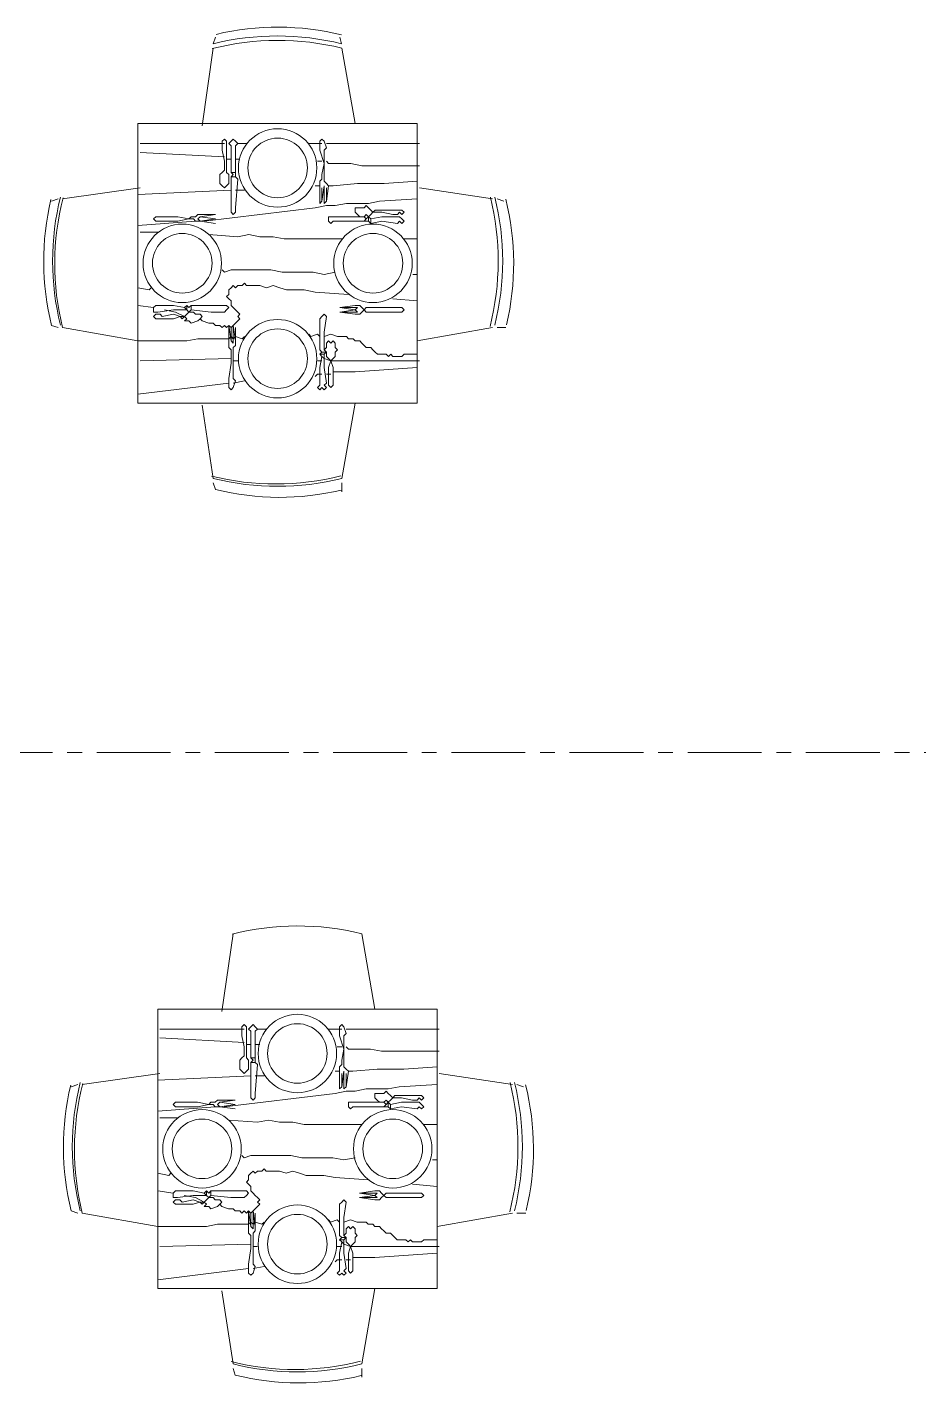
# Model space of a CAD drawing. Header units: millimetres. Extents: x 26027 to 581921, y 7230 to 233891.
# Drawn here: x 470792 to 472709, y 214091 to 217003 of the extents above; entities that cross this region are included whole.
import ezdxf

# ---------------------------------------------------------------- set-up
doc = ezdxf.new("R2010")
doc.units = ezdxf.units.MM
doc.header["$LTSCALE"] = 5
doc.linetypes.add('CENTER', pattern=[50.8, 31.75, -6.35, 6.35, -6.35])
doc.layers.add('axes', color=9, linetype='Continuous')
doc.layers.add('PDF2_Geometry', color=7, linetype='Continuous')

msp = doc.modelspace()

# ---------------------------------------------------------------- linework, layer by layer
at = {"layer": 'axes', "linetype": 'CENTER', "lineweight": 0}
msp.add_line((484308.8, 215445.3, 0), (460683, 215445.3, 0), dxfattribs=at)
at = {"layer": 'PDF2_Geometry', "lineweight": 5, "elevation": -2.4}
for points in [[(471464.1, 216982), (471468.3, 216967.5, 0.122576), (471192.5, 216967.7), (471197.3, 216982)], [(471190.3, 216957.3, -0.124036), (471468.9, 216958.2), (471497.4, 216796.2)], [(470843.6, 216633, 0.120122), (470844.7, 216362.6), (470859, 216357.9)], [(470869.5, 216636.5, 0.124036), (470868.5, 216357.9), (471030.5, 216329.3), (471049.6, 216329.3), (471078.2, 216329.3), (471106.8, 216329.3), (471135.4, 216329.3), (471159.2, 216334.1), (471187.8, 216334.1), (471206.8, 216334.1), (471225.9, 216334.1), (471230.6, 216338.8), (471235.4, 216334.1), (471240.2, 216338.8), (471254.5, 216334.1), (471259.2, 216338.8)], [(471497.4, 216195.9), (471468.9, 216033.9, -0.122576), (471192.5, 216033.9), (471168.7, 216191.1)], [(471467.7, 216009, -0.120122), (471197.3, 216010.1), (471192.5, 216024.4)], [(471232.7, 215054.9, -0.124036), (471511.3, 215055.8), (471539.8, 214893.9)], [(470886, 214730.7, 0.120122), (470887.1, 214460.3), (470901.4, 214455.5)], [(470911.9, 214734.1, 0.124036), (470910.9, 214455.5), (471072.9, 214426.9), (471092, 214426.9), (471120.6, 214426.9), (471149.2, 214426.9), (471177.7, 214426.9), (471201.6, 214431.7), (471230.2, 214431.7), (471249.2, 214431.7), (471268.3, 214431.7), (471273, 214436.5), (471277.8, 214431.7), (471282.6, 214436.5), (471296.9, 214431.7), (471301.6, 214436.5)], [(471539.8, 214293.5), (471511.3, 214131.6, -0.122576), (471234.9, 214131.6), (471211.1, 214288.8)], [(471510.1, 214106.6, -0.120122), (471239.7, 214107.7), (471234.9, 214122)]]:
    msp.add_lwpolyline(points, format="xyb", dxfattribs=at)
for points in [[(471168.7, 216791.4), (471192.5, 216958.2)], [(471216.3, 216753.3), (471035.3, 216753.3)], [(471216.3, 216762.9), (471216.3, 216762.9)], [(471216.3, 216762.9), (471216.3, 216762.9)], [(471221.1, 216758.1), (471221.1, 216758.1)], [(471230.6, 216681.9), (471230.6, 216643.7), (471230.6, 216605.6), (471235.4, 216600.9), (471240.2, 216605.6), (471240.2, 216615.2), (471244.9, 216677.1), (471240.2, 216681.9), (471230.6, 216681.9), (471235.4, 216686.6), (471230.6, 216691.4), (471230.6, 216720), (471230.6, 216748.6), (471225.9, 216753.3), (471230.6, 216758.1), (471235.4, 216762.9), (471240.2, 216758.1), (471244.9, 216753.3), (471240.2, 216748.6), (471240.2, 216720), (471240.2, 216691.4), (471240.2, 216681.9)], [(471225.9, 216753.3), (471225.9, 216753.3)], [(471230.6, 216758.1), (471230.6, 216758.1)], [(471240.2, 216758.1), (471240.2, 216758.1)], [(471240.2, 216758.1), (471240.2, 216758.1)], [(471264, 216753.3), (471244.9, 216753.3)], [(471426, 216753.3), (471397.4, 216753.3)], [(471426, 216762.9), (471426, 216762.9)], [(471430.7, 216758.1), (471426, 216762.9)], [(471430.7, 216758.1), (471430.7, 216758.1)], [(471430.7, 216758.1), (471430.7, 216758.1)], [(471635.6, 216753.3), (471435.5, 216753.3)], [(471216.3, 216724.7), (471035.3, 216734.3)], [(471230.6, 216720), (471221.1, 216720)], [(471249.7, 216720), (471240.2, 216720)], [(471211.6, 216691.4), (471211.6, 216691.4)], [(471216.3, 216696.1), (471216.3, 216696.1)], [(471216.3, 216696.1), (471216.3, 216696.1)], [(471221.1, 216700.9), (471221.1, 216700.9)], [(471221.1, 216691.4), (471221.1, 216691.4)], [(471221.1, 216691.4), (471221.1, 216691.4)], [(471240.2, 216691.4), (471230.6, 216691.4), (471240.2, 216691.4)], [(471230.6, 216691.4), (471230.6, 216691.4)], [(471240.2, 216691.4), (471240.2, 216691.4)], [(471426, 216715.2), (471416.4, 216715.2)], [(471635.6, 216705.7), (471511.7, 216705.7), (471487.9, 216710.4), (471459.3, 216710.4), (471440.3, 216710.4), (471435.5, 216715.2)], [(471211.6, 216662.8), (471211.6, 216662.8)], [(471221.1, 216662.8), (471221.1, 216662.8)], [(471225.9, 216686.6), (471225.9, 216686.6)], [(471230.6, 216681.9), (471230.6, 216681.9)], [(471240.2, 216681.9), (471240.2, 216681.9)], [(471421.2, 216662.8), (471411.7, 216662.8)], [(471421.2, 216672.3), (471421.2, 216672.3)], [(471426, 216677.1), (471426, 216677.1)], [(471430.7, 216681.9), (471430.7, 216681.9)], [(471430.7, 216662.8), (471430.7, 216662.8)], [(471430.7, 216662.8), (471430.7, 216662.8)], [(471435.5, 216667.6), (471435.5, 216667.6)], [(471630.8, 216672.3), (471559.4, 216667.6), (471502.2, 216667.6), (471449.8, 216662.8), (471440.3, 216662.8)], [(470859, 216634.2), (470844.7, 216629.4)], [(471035.3, 216658), (470868.5, 216634.2)], [(471230.6, 216653.3), (471030.5, 216643.7)], [(471630.8, 216634.2), (471549.9, 216629.4), (471526, 216624.7), (471497.4, 216624.7), (471478.4, 216624.7), (471454.6, 216619.9), (471435.5, 216619.9), (471411.7, 216615.2), (471173.5, 216586.6)], [(471259.2, 216653.3), (471240.2, 216653.3)], [(471426, 216658), (471426, 216658)], [(471435.5, 216658), (471435.5, 216658)], [(471792.8, 216634.2), (471635.6, 216658)], [(471816.7, 216629.4), (471802.4, 216634.2)], [(471230.6, 216605.6), (471230.6, 216605.6)], [(471240.2, 216605.6), (471240.2, 216605.6)], [(471426, 216629.4), (471426, 216629.4)], [(471435.5, 216629.4), (471435.5, 216629.4)], [(471497.4, 216615.2), (471497.4, 216615.2)], [(471497.4, 216605.6), (471497.4, 216605.6)], [(471530.8, 216610.4), (471530.8, 216610.4)], [(471530.8, 216610.4), (471530.8, 216610.4)], [(471535.6, 216605.6), (471535.6, 216605.6)], [(471597.5, 216610.4), (471597.5, 216610.4)], [(471597.5, 216610.4), (471597.5, 216610.4)], [(471154.4, 216586.6), (471030.5, 216577)], [(471063.9, 216591.3), (471063.9, 216591.3)], [(471063.9, 216591.3), (471063.9, 216591.3)], [(471063.9, 216591.3), (471063.9, 216591.3)], [(471068.7, 216596.1), (471068.7, 216596.1)], [(471149.6, 216591.3), (471149.6, 216591.3)], [(471154.4, 216596.1), (471154.4, 216596.1)], [(471154.4, 216586.6), (471154.4, 216586.6)], [(471163.9, 216596.1), (471163.9, 216596.1)], [(471163.9, 216586.6), (471163.9, 216586.6)], [(471197.3, 216600.9), (471197.3, 216600.9)], [(471197.3, 216591.3), (471197.3, 216591.3)], [(471197.3, 216591.3), (471197.3, 216591.3)], [(471197.3, 216581.8), (471197.3, 216581.8)], [(471521.3, 216591.3), (471516.5, 216596.1), (471478.4, 216596.1), (471440.3, 216596.1), (471440.3, 216586.6), (471445, 216581.8), (471449.8, 216586.6), (471516.5, 216586.6)], [(471440.3, 216596.1), (471440.3, 216596.1)], [(471440.3, 216586.6), (471440.3, 216586.6)], [(471516.5, 216586.6), (471516.5, 216586.6)], [(471526, 216586.6), (471530.8, 216581.8), (471554.6, 216586.6), (471588, 216581.8), (471592.7, 216586.6), (471597.5, 216581.8), (471602.3, 216586.6), (471597.5, 216591.3), (471592.7, 216596.1), (471554.6, 216596.1), (471530.8, 216591.3), (471526, 216596.1)], [(471526, 216596.1), (471526, 216596.1)], [(471526, 216586.6), (471526, 216586.6)], [(471530.8, 216600.9), (471530.8, 216600.9)], [(471530.8, 216581.8), (471530.8, 216591.3)], [(471592.7, 216596.1), (471592.7, 216596.1)], [(471592.7, 216596.1), (471592.7, 216596.1)], [(471597.5, 216591.3), (471597.5, 216591.3)], [(471597.5, 216581.8), (471597.5, 216581.8)], [(471073.4, 216562.7), (471035.3, 216562.7)], [(471468.9, 216548.5), (471440.3, 216548.5), (471402.2, 216548.5), (471373.6, 216548.5), (471345, 216548.5), (471321.2, 216553.2), (471292.6, 216553.2), (471268.8, 216558), (471244.9, 216553.2), (471183, 216558)], [(471630.8, 216548.5), (471602.3, 216548.5)], [(471454.6, 216477), (471430.7, 216472.2), (471406.9, 216477), (471387.9, 216477), (471359.3, 216477), (471340.2, 216477), (471316.4, 216481.8), (471297.3, 216481.8), (471278.3, 216481.8), (471259.2, 216481.8), (471249.7, 216481.8), (471230.6, 216481.8), (471216.3, 216477), (471211.6, 216481.8)], [(471630.8, 216472.2), (471621.3, 216472.2)], [(471059.1, 216443.6), (471054.4, 216438.9), (471030.5, 216443.6)], [(471483.2, 216429.3), (471411.7, 216434.1), (471387.9, 216438.9), (471368.8, 216438.9), (471349.7, 216438.9), (471335.5, 216443.6), (471321.2, 216448.4), (471306.9, 216443.6), (471292.6, 216448.4), (471283, 216448.4), (471273.5, 216448.4), (471264, 216448.4), (471259.2, 216453.2), (471254.5, 216448.4), (471244.9, 216448.4), (471240.2, 216443.6), (471235.4, 216448.4), (471230.6, 216443.6), (471225.9, 216438.9), (471225.9, 216429.3), (471221.1, 216424.6), (471225.9, 216419.8), (471230.6, 216415.1), (471230.6, 216405.5), (471235.4, 216400.8), (471240.2, 216396), (471244.9, 216391.2), (471249.7, 216386.5), (471244.9, 216381.7), (471249.7, 216376.9), (471244.9, 216372.2), (471240.2, 216367.4), (471235.4, 216362.6), (471230.6, 216357.9), (471225.9, 216362.6), (471221.1, 216357.9), (471216.3, 216362.6), (471211.6, 216357.9), (471206.8, 216362.6), (471197.3, 216362.6), (471192.5, 216367.4), (471183, 216367.4), (471168.7, 216372.2), (471163.9, 216376.9)], [(471063.9, 216400.8), (471030.5, 216405.5)], [(471068.7, 216405.5), (471068.7, 216405.5)], [(471068.7, 216405.5), (471068.7, 216405.5)], [(471130.6, 216400.8), (471135.4, 216396), (471135.4, 216405.5)], [(471144.9, 216396), (471187.8, 216391.2), (471216.3, 216391.2), (471221.1, 216396), (471225.9, 216400.8), (471221.1, 216405.5), (471211.6, 216405.5), (471144.9, 216405.5)], [(471144.9, 216405.5), (471144.9, 216405.5)], [(471464.1, 216400.8), (471464.1, 216400.8)], [(471464.1, 216400.8), (471464.1, 216400.8)], [(471511.7, 216400.8), (471511.7, 216400.8)], [(471630.8, 216415.1), (471578.4, 216419.8)], [(471597.5, 216400.8), (471597.5, 216400.8)], [(471063.9, 216391.2), (471063.9, 216391.2)], [(471063.9, 216391.2), (471063.9, 216391.2)], [(471063.9, 216381.7), (471063.9, 216381.7)], [(471063.9, 216381.7), (471063.9, 216381.7)], [(471068.7, 216376.9), (471068.7, 216376.9)], [(471073.4, 216391.2), (471073.4, 216391.2)], [(471130.6, 216381.7), (471111.5, 216391.2), (471087.7, 216396)], [(471130.6, 216381.7), (471130.6, 216381.7)], [(471130.6, 216381.7), (471130.6, 216381.7)], [(471135.4, 216396), (471135.4, 216396)], [(471135.4, 216386.5), (471135.4, 216386.5)], [(471140.1, 216372.2), (471140.1, 216372.2)], [(471144.9, 216396), (471144.9, 216396)], [(471159.2, 216372.2), (471159.2, 216372.2)], [(471163.9, 216386.5), (471163.9, 216386.5)], [(471221.1, 216396), (471221.1, 216396)], [(471435.5, 216305.5), (471430.7, 216310.2), (471435.5, 216315), (471435.5, 216324.5), (471440.3, 216329.3), (471445, 216324.5), (471449.8, 216329.3), (471454.6, 216324.5), (471454.6, 216315), (471459.3, 216310.2), (471454.6, 216305.5), (471454.6, 216295.9), (471449.8, 216291.2), (471445, 216286.4), (471449.8, 216272.1), (471449.8, 216243.5), (471449.8, 216234), (471445, 216229.2), (471440.3, 216234), (471440.3, 216243.5), (471440.3, 216272.1), (471445, 216286.4), (471440.3, 216291.2), (471435.5, 216295.9), (471435.5, 216305.5), (471430.7, 216310.2), (471430.7, 216348.4), (471435.5, 216381.7), (471430.7, 216386.5), (471426, 216381.7), (471421.2, 216376.9), (471421.2, 216310.2), (471426, 216305.5), (471435.5, 216305.5), (471430.7, 216300.7), (471430.7, 216291.2), (471430.7, 216272.1), (471435.5, 216238.8), (471430.7, 216234), (471435.5, 216229.2), (471430.7, 216224.5), (471426, 216229.2), (471421.2, 216224.5), (471416.4, 216229.2), (471421.2, 216234), (471421.2, 216272.1), (471426, 216295.9), (471421.2, 216300.7)], [(471426, 216381.7), (471426, 216381.7)], [(471430.7, 216386.5), (471430.7, 216386.5)], [(471464.1, 216391.2), (471464.1, 216391.2)], [(471464.1, 216391.2), (471464.1, 216391.2)], [(471497.4, 216396), (471497.4, 216396)], [(471497.4, 216396), (471497.4, 216396)], [(471511.7, 216391.2), (471511.7, 216391.2)], [(471597.5, 216391.2), (471597.5, 216391.2)], [(471602.3, 216396), (471602.3, 216396)], [(471602.3, 216396), (471602.3, 216396)], [(471230.6, 216224.5), (471225.9, 216229.2), (471225.9, 216238.8), (471225.9, 216248.3), (471230.6, 216281.6), (471230.6, 216300.7), (471230.6, 216310.2), (471225.9, 216315), (471225.9, 216324.5), (471225.9, 216362.6), (471230.6, 216329.3), (471230.6, 216357.9), (471230.6, 216329.3), (471235.4, 216324.5), (471235.4, 216362.6), (471240.2, 216329.3), (471240.2, 216357.9), (471240.2, 216329.3), (471240.2, 216319.8), (471235.4, 216315), (471235.4, 216305.5), (471235.4, 216276.9), (471235.4, 216248.3), (471240.2, 216243.5), (471235.4, 216229.2), (471230.6, 216224.5), (471235.4, 216229.2)], [(471225.9, 216362.6), (471225.9, 216362.6)], [(471230.6, 216357.9), (471230.6, 216357.9)], [(471235.4, 216362.6), (471235.4, 216362.6)], [(471240.2, 216357.9), (471240.2, 216357.9)], [(471397.4, 216343.6), (471402.2, 216338.8), (471416.4, 216343.6), (471421.2, 216338.8)], [(471430.7, 216338.8), (471445, 216343.6), (471459.3, 216338.8), (471468.9, 216338.8), (471478.4, 216338.8), (471483.2, 216334.1), (471492.7, 216334.1), (471497.4, 216329.3), (471507, 216329.3), (471511.7, 216324.5), (471516.5, 216319.8), (471521.3, 216315), (471530.8, 216315), (471535.6, 216310.2), (471540.3, 216305.5), (471545.1, 216300.7), (471554.6, 216300.7), (471564.1, 216300.7), (471568.9, 216295.9), (471573.7, 216300.7), (471578.4, 216295.9), (471588, 216295.9), (471597.5, 216295.9), (471602.3, 216300.7), (471630.8, 216300.7)], [(471630.8, 216329.3), (471792.8, 216357.9)], [(471802.4, 216357.9), (471821.4, 216357.9)], [(471225.9, 216315), (471225.9, 216315)], [(471230.6, 216329.3), (471230.6, 216329.3)], [(471235.4, 216324.5), (471235.4, 216324.5)], [(471240.2, 216329.3), (471240.2, 216329.3)], [(471240.2, 216319.8), (471240.2, 216319.8)], [(471230.6, 216291.2), (471035.3, 216286.4)], [(471230.6, 216310.2), (471230.6, 216310.2)], [(471235.4, 216305.5), (471235.4, 216305.5)], [(471244.9, 216286.4), (471235.4, 216286.4)], [(471426, 216286.4), (471416.4, 216286.4)], [(471430.7, 216300.7), (471421.2, 216300.7), (471426, 216305.5)], [(471421.2, 216300.7), (471421.2, 216300.7)], [(471635.6, 216286.4), (471445, 216286.4), (471430.7, 216291.2), (471426, 216295.9)], [(471430.7, 216300.7), (471430.7, 216300.7)], [(471435.5, 216295.9), (471435.5, 216295.9)], [(471440.3, 216291.2), (471440.3, 216291.2)], [(471440.3, 216291.2), (471440.3, 216291.2)], [(471449.8, 216291.2), (471449.8, 216291.2)], [(471449.8, 216291.2), (471449.8, 216291.2)], [(471454.6, 216295.9), (471454.6, 216295.9)], [(471426, 216257.8), (471416.4, 216257.8), (471411.7, 216253.1)], [(471445, 216257.8), (471435.5, 216257.8)], [(471630.8, 216272.1), (471497.4, 216262.6), (471468.9, 216262.6), (471449.8, 216262.6)], [(471225.9, 216238.8), (471030.5, 216214.9)], [(471230.6, 216224.5), (471230.6, 216224.5)], [(471259.2, 216243.5), (471235.4, 216238.8)], [(471235.4, 216229.2), (471235.4, 216229.2)], [(471235.4, 216229.2), (471235.4, 216229.2)], [(471421.2, 216234), (471421.2, 216234)], [(471435.5, 216229.2), (471435.5, 216229.2)], [(471445, 216229.2), (471445, 216229.2)], [(471445, 216229.2), (471445, 216229.2)], [(471445, 216229.2), (471445, 216229.2)], [(471445, 216229.2), (471445, 216229.2)], [(471445, 216229.2), (471445, 216229.2)], [(471468.9, 216024.4), (471468.9, 216005.3)], [(471211.1, 214889.1), (471234.9, 215055.8)], [(471258.7, 214860.5), (471258.7, 214860.5)], [(471258.7, 214860.5), (471258.7, 214860.5)], [(471263.5, 214855.7), (471263.5, 214855.7)], [(471273, 214779.5), (471273, 214741.4), (471273, 214703.3), (471277.8, 214698.5), (471282.6, 214703.3), (471282.6, 214712.8), (471287.3, 214774.7), (471282.6, 214779.5), (471273, 214779.5), (471277.8, 214784.3), (471273, 214789), (471273, 214817.6), (471273, 214846.2), (471268.3, 214851), (471273, 214855.7), (471277.8, 214860.5), (471282.6, 214855.7), (471287.3, 214851), (471282.6, 214846.2), (471282.6, 214817.6), (471282.6, 214789), (471282.6, 214779.5)], [(471273, 214855.7), (471273, 214855.7)], [(471282.6, 214855.7), (471282.6, 214855.7)], [(471282.6, 214855.7), (471282.6, 214855.7)], [(471468.4, 214860.5), (471468.4, 214860.5)], [(471473.1, 214855.7), (471468.4, 214860.5)], [(471473.1, 214855.7), (471473.1, 214855.7)], [(471473.1, 214855.7), (471473.1, 214855.7)], [(471258.7, 214851), (471077.7, 214851)], [(471258.7, 214822.4), (471077.7, 214831.9)], [(471268.3, 214851), (471268.3, 214851)], [(471306.4, 214851), (471287.3, 214851)], [(471468.4, 214851), (471439.8, 214851)], [(471678, 214851), (471477.9, 214851)], [(471273, 214817.6), (471263.5, 214817.6)], [(471263.5, 214798.6), (471263.5, 214798.6)], [(471292.1, 214817.6), (471282.6, 214817.6)], [(471468.4, 214812.9), (471458.8, 214812.9)], [(471678, 214803.3), (471554.1, 214803.3), (471530.3, 214808.1), (471501.7, 214808.1), (471482.7, 214808.1), (471477.9, 214812.9)], [(471254, 214789), (471254, 214789)], [(471258.7, 214793.8), (471258.7, 214793.8)], [(471258.7, 214793.8), (471258.7, 214793.8)], [(471263.5, 214789), (471263.5, 214789)], [(471263.5, 214789), (471263.5, 214789)], [(471268.3, 214784.3), (471268.3, 214784.3)], [(471282.6, 214789), (471273, 214789), (471282.6, 214789)], [(471273, 214789), (471273, 214789)], [(471273, 214779.5), (471273, 214779.5)], [(471282.6, 214789), (471282.6, 214789)], [(471282.6, 214779.5), (471282.6, 214779.5)], [(471463.6, 214770), (471463.6, 214770)], [(471468.4, 214774.7), (471468.4, 214774.7)], [(471473.1, 214779.5), (471473.1, 214779.5)], [(471673.2, 214770), (471601.8, 214765.2), (471544.6, 214765.2), (471492.2, 214760.5), (471482.7, 214760.5)], [(471077.7, 214755.7), (470910.9, 214731.9)], [(471273, 214750.9), (471072.9, 214741.4)], [(471254, 214760.5), (471254, 214760.5)], [(471263.5, 214760.5), (471263.5, 214760.5)], [(471301.6, 214750.9), (471282.6, 214750.9)], [(471463.6, 214760.5), (471454.1, 214760.5)], [(471468.4, 214755.7), (471468.4, 214755.7)], [(471473.1, 214760.5), (471473.1, 214760.5)], [(471473.1, 214760.5), (471473.1, 214760.5)], [(471477.9, 214765.2), (471477.9, 214765.2)], [(471477.9, 214755.7), (471477.9, 214755.7)], [(471835.2, 214731.9), (471678, 214755.7)], [(470901.4, 214731.9), (470887.1, 214727.1)], [(471673.2, 214731.9), (471592.2, 214727.1), (471568.4, 214722.3), (471539.8, 214722.3), (471520.8, 214722.3), (471497, 214717.6), (471477.9, 214717.6), (471454.1, 214712.8), (471215.9, 214684.2)], [(471468.4, 214727.1), (471468.4, 214727.1)], [(471477.9, 214727.1), (471477.9, 214727.1)], [(471539.8, 214712.8), (471539.8, 214712.8)], [(471859.1, 214727.1), (471844.8, 214731.9)], [(471196.8, 214684.2), (471072.9, 214674.7)], [(471106.3, 214689), (471106.3, 214689)], [(471106.3, 214689), (471106.3, 214689)], [(471106.3, 214689), (471106.3, 214689)], [(471111, 214693.8), (471111, 214693.8)], [(471192, 214689), (471192, 214689)], [(471196.8, 214693.8), (471196.8, 214693.8)], [(471196.8, 214684.2), (471196.8, 214684.2)], [(471206.3, 214693.8), (471206.3, 214693.8)], [(471206.3, 214684.2), (471206.3, 214684.2)], [(471239.7, 214698.5), (471239.7, 214698.5)], [(471239.7, 214689), (471239.7, 214689)], [(471239.7, 214689), (471239.7, 214689)], [(471273, 214703.3), (471273, 214703.3)], [(471282.6, 214703.3), (471282.6, 214703.3)], [(471563.7, 214689), (471558.9, 214693.8), (471520.8, 214693.8), (471482.7, 214693.8), (471482.7, 214684.2), (471487.4, 214679.5), (471492.2, 214684.2), (471558.9, 214684.2)], [(471482.7, 214693.8), (471482.7, 214693.8)], [(471482.7, 214684.2), (471482.7, 214684.2)], [(471539.8, 214703.3), (471539.8, 214703.3)], [(471558.9, 214684.2), (471558.9, 214684.2)], [(471568.4, 214684.2), (471573.2, 214679.5), (471597, 214684.2), (471630.4, 214679.5), (471635.1, 214684.2), (471639.9, 214679.5), (471644.7, 214684.2), (471639.9, 214689), (471635.1, 214693.8), (471597, 214693.8), (471573.2, 214689), (471568.4, 214693.8)], [(471568.4, 214693.8), (471568.4, 214693.8)], [(471568.4, 214684.2), (471568.4, 214684.2)], [(471573.2, 214708), (471573.2, 214708)], [(471573.2, 214708), (471573.2, 214708)], [(471573.2, 214698.5), (471573.2, 214698.5)], [(471573.2, 214679.5), (471573.2, 214689)], [(471578, 214703.3), (471578, 214703.3)], [(471635.1, 214693.8), (471635.1, 214693.8)], [(471635.1, 214693.8), (471635.1, 214693.8)], [(471639.9, 214708), (471639.9, 214708)], [(471639.9, 214708), (471639.9, 214708)], [(471639.9, 214689), (471639.9, 214689)], [(471115.8, 214660.4), (471077.7, 214660.4)], [(471511.3, 214646.1), (471482.7, 214646.1), (471444.6, 214646.1), (471416, 214646.1), (471387.4, 214646.1), (471363.6, 214650.9), (471335, 214650.9), (471311.2, 214655.6), (471287.3, 214650.9), (471225.4, 214655.6)], [(471239.7, 214679.5), (471239.7, 214679.5)], [(471639.9, 214679.5), (471639.9, 214679.5)], [(471673.2, 214646.1), (471644.7, 214646.1)], [(471497, 214574.6), (471473.1, 214569.9), (471449.3, 214574.6), (471430.3, 214574.6), (471401.7, 214574.6), (471382.6, 214574.6), (471358.8, 214579.4), (471339.7, 214579.4), (471320.7, 214579.4), (471301.6, 214579.4), (471292.1, 214579.4), (471273, 214579.4), (471258.7, 214574.6), (471254, 214579.4)], [(471673.2, 214569.9), (471663.7, 214569.9)], [(471101.5, 214541.3), (471096.8, 214536.5), (471072.9, 214541.3)], [(471525.5, 214527), (471454.1, 214531.8), (471430.3, 214536.5), (471411.2, 214536.5), (471392.1, 214536.5), (471377.9, 214541.3), (471363.6, 214546.1), (471349.3, 214541.3), (471335, 214546.1), (471325.4, 214546.1), (471315.9, 214546.1), (471306.4, 214546.1), (471301.6, 214550.8), (471296.9, 214546.1), (471287.3, 214546.1), (471282.6, 214541.3), (471277.8, 214546.1), (471273, 214541.3), (471268.3, 214536.5), (471268.3, 214527), (471263.5, 214522.2), (471268.3, 214517.5), (471273, 214512.7), (471273, 214503.2), (471277.8, 214498.4), (471282.6, 214493.6), (471287.3, 214488.9), (471292.1, 214484.1), (471287.3, 214479.4), (471292.1, 214474.6), (471287.3, 214469.8), (471282.6, 214465.1), (471277.8, 214460.3), (471273, 214455.5), (471268.3, 214460.3), (471263.5, 214455.5), (471258.7, 214460.3), (471254, 214455.5), (471249.2, 214460.3), (471239.7, 214460.3), (471234.9, 214465.1), (471225.4, 214465.1), (471211.1, 214469.8), (471206.3, 214474.6)], [(471673.2, 214512.7), (471620.8, 214517.5)], [(471106.3, 214498.4), (471072.9, 214503.2)], [(471106.3, 214488.9), (471106.3, 214488.9)], [(471106.3, 214488.9), (471106.3, 214488.9)], [(471106.3, 214479.4), (471106.3, 214479.4)], [(471106.3, 214479.4), (471106.3, 214479.4)], [(471111, 214503.2), (471111, 214503.2)], [(471111, 214503.2), (471111, 214503.2)], [(471115.8, 214488.9), (471115.8, 214488.9)], [(471173, 214479.4), (471153.9, 214488.9), (471130.1, 214493.6)], [(471173, 214498.4), (471177.7, 214493.6), (471177.7, 214503.2)], [(471173, 214479.4), (471173, 214479.4)], [(471173, 214479.4), (471173, 214479.4)], [(471177.7, 214493.6), (471177.7, 214493.6)], [(471177.7, 214484.1), (471177.7, 214484.1)], [(471187.3, 214493.6), (471230.2, 214488.9), (471258.7, 214488.9), (471263.5, 214493.6), (471268.3, 214498.4), (471263.5, 214503.2), (471254, 214503.2), (471187.3, 214503.2)], [(471187.3, 214503.2), (471187.3, 214503.2)], [(471187.3, 214493.6), (471187.3, 214493.6)], [(471206.3, 214484.1), (471206.3, 214484.1)], [(471263.5, 214493.6), (471263.5, 214493.6)], [(471477.9, 214403.1), (471473.1, 214407.9), (471477.9, 214412.7), (471477.9, 214422.2), (471482.7, 214426.9), (471487.4, 214422.2), (471492.2, 214426.9), (471497, 214422.2), (471497, 214412.7), (471501.7, 214407.9), (471497, 214403.1), (471497, 214393.6), (471492.2, 214388.8), (471487.4, 214384.1), (471492.2, 214369.8), (471492.2, 214341.2), (471492.2, 214331.7), (471487.4, 214326.9), (471482.7, 214331.7), (471482.7, 214341.2), (471482.7, 214369.8), (471487.4, 214384.1), (471482.7, 214388.8), (471477.9, 214393.6), (471477.9, 214403.1), (471473.1, 214407.9), (471473.1, 214446), (471477.9, 214479.4), (471473.1, 214484.1), (471468.4, 214479.4), (471463.6, 214474.6), (471463.6, 214407.9), (471468.4, 214403.1), (471477.9, 214403.1), (471473.1, 214398.4), (471473.1, 214388.8), (471473.1, 214369.8), (471477.9, 214336.4), (471473.1, 214331.7), (471477.9, 214326.9), (471473.1, 214322.1), (471468.4, 214326.9), (471463.6, 214322.1), (471458.8, 214326.9), (471463.6, 214331.7), (471463.6, 214369.8), (471468.4, 214393.6), (471463.6, 214398.4)], [(471468.4, 214479.4), (471468.4, 214479.4)], [(471473.1, 214484.1), (471473.1, 214484.1)], [(471506.5, 214498.4), (471506.5, 214498.4)], [(471506.5, 214498.4), (471506.5, 214498.4)], [(471506.5, 214488.9), (471506.5, 214488.9)], [(471506.5, 214488.9), (471506.5, 214488.9)], [(471539.8, 214493.6), (471539.8, 214493.6)], [(471539.8, 214493.6), (471539.8, 214493.6)], [(471554.1, 214498.4), (471554.1, 214498.4)], [(471554.1, 214488.9), (471554.1, 214488.9)], [(471639.9, 214498.4), (471639.9, 214498.4)], [(471639.9, 214488.9), (471639.9, 214488.9)], [(471644.7, 214493.6), (471644.7, 214493.6)], [(471644.7, 214493.6), (471644.7, 214493.6)], [(471111, 214474.6), (471111, 214474.6)], [(471182.5, 214469.8), (471182.5, 214469.8)], [(471201.6, 214469.8), (471201.6, 214469.8)], [(471273, 214322.1), (471268.3, 214326.9), (471268.3, 214336.4), (471268.3, 214346), (471273, 214379.3), (471273, 214398.4), (471273, 214407.9), (471268.3, 214412.7), (471268.3, 214422.2), (471268.3, 214460.3), (471273, 214426.9), (471273, 214455.5), (471273, 214426.9), (471277.8, 214422.2), (471277.8, 214460.3), (471282.6, 214426.9), (471282.6, 214455.5), (471282.6, 214426.9), (471282.6, 214417.4), (471277.8, 214412.7), (471277.8, 214403.1), (471277.8, 214374.5), (471277.8, 214346), (471282.6, 214341.2), (471277.8, 214326.9), (471273, 214322.1), (471277.8, 214326.9)], [(471268.3, 214460.3), (471268.3, 214460.3)], [(471273, 214455.5), (471273, 214455.5)], [(471277.8, 214460.3), (471277.8, 214460.3)], [(471282.6, 214455.5), (471282.6, 214455.5)], [(471673.2, 214426.9), (471835.2, 214455.5)], [(471844.8, 214455.5), (471863.8, 214455.5)], [(471273, 214426.9), (471273, 214426.9)], [(471277.8, 214422.2), (471277.8, 214422.2)], [(471282.6, 214426.9), (471282.6, 214426.9)], [(471439.8, 214441.2), (471444.6, 214436.5), (471458.8, 214441.2), (471463.6, 214436.5)], [(471473.1, 214436.5), (471487.4, 214441.2), (471501.7, 214436.5), (471511.3, 214436.5), (471520.8, 214436.5), (471525.5, 214431.7), (471535.1, 214431.7), (471539.8, 214426.9), (471549.4, 214426.9), (471554.1, 214422.2), (471558.9, 214417.4), (471563.7, 214412.7), (471573.2, 214412.7), (471578, 214407.9), (471582.7, 214403.1), (471587.5, 214398.4), (471597, 214398.4), (471606.5, 214398.4), (471611.3, 214393.6), (471616.1, 214398.4), (471620.8, 214393.6), (471630.4, 214393.6), (471639.9, 214393.6), (471644.7, 214398.4), (471673.2, 214398.4)], [(471268.3, 214412.7), (471268.3, 214412.7)], [(471273, 214407.9), (471273, 214407.9)], [(471277.8, 214403.1), (471277.8, 214403.1)], [(471282.6, 214417.4), (471282.6, 214417.4)], [(471473.1, 214398.4), (471463.6, 214398.4), (471468.4, 214403.1)], [(471463.6, 214398.4), (471463.6, 214398.4)], [(471678, 214384.1), (471487.4, 214384.1), (471473.1, 214388.8), (471468.4, 214393.6)], [(471473.1, 214398.4), (471473.1, 214398.4)], [(471477.9, 214393.6), (471477.9, 214393.6)], [(471497, 214393.6), (471497, 214393.6)], [(471273, 214388.8), (471077.7, 214384.1)], [(471287.3, 214384.1), (471277.8, 214384.1)], [(471468.4, 214384.1), (471458.8, 214384.1)], [(471482.7, 214388.8), (471482.7, 214388.8)], [(471482.7, 214388.8), (471482.7, 214388.8)], [(471492.2, 214388.8), (471492.2, 214388.8)], [(471492.2, 214388.8), (471492.2, 214388.8)], [(471673.2, 214369.8), (471539.8, 214360.2), (471511.3, 214360.2), (471492.2, 214360.2)], [(471268.3, 214336.4), (471072.9, 214312.6)], [(471301.6, 214341.2), (471277.8, 214336.4)], [(471468.4, 214355.5), (471458.8, 214355.5), (471454.1, 214350.7)], [(471463.6, 214331.7), (471463.6, 214331.7)], [(471487.4, 214355.5), (471477.9, 214355.5)], [(471273, 214322.1), (471273, 214322.1)], [(471277.8, 214326.9), (471277.8, 214326.9)], [(471277.8, 214326.9), (471277.8, 214326.9)], [(471477.9, 214326.9), (471477.9, 214326.9)], [(471487.4, 214326.9), (471487.4, 214326.9)], [(471487.4, 214326.9), (471487.4, 214326.9)], [(471487.4, 214326.9), (471487.4, 214326.9)], [(471487.4, 214326.9), (471487.4, 214326.9)], [(471487.4, 214326.9), (471487.4, 214326.9)], [(471511.3, 214122), (471511.3, 214103)]]:
    msp.add_lwpolyline(points, dxfattribs=at)
for points in [[(471030.5, 216796.2), (471030.5, 216195.9), (471630.8, 216195.9), (471630.8, 216796.2)], [(471206.8, 216686.6), (471211.6, 216691.4), (471216.3, 216696.1), (471216.3, 216705.7), (471216.3, 216715.2), (471211.6, 216739), (471211.6, 216748.6), (471211.6, 216758.1), (471216.3, 216762.9), (471221.1, 216758.1), (471221.1, 216748.6), (471221.1, 216739), (471221.1, 216720), (471221.1, 216700.9), (471221.1, 216691.4), (471225.9, 216686.6), (471225.9, 216677.1), (471225.9, 216667.6), (471221.1, 216662.8), (471216.3, 216658), (471211.6, 216662.8), (471206.8, 216667.6), (471206.8, 216677.1)], [(471426, 216658), (471426, 216629.4), (471421.2, 216624.7), (471421.2, 216662.8), (471421.2, 216672.3), (471426, 216677.1), (471426, 216686.6), (471430.7, 216710.4), (471421.2, 216739), (471421.2, 216748.6), (471421.2, 216758.1), (471426, 216762.9), (471430.7, 216758.1), (471435.5, 216743.8), (471430.7, 216739), (471430.7, 216710.4), (471430.7, 216681.9), (471430.7, 216672.3), (471435.5, 216667.6), (471440.3, 216662.8), (471435.5, 216629.4), (471435.5, 216658), (471435.5, 216629.4), (471430.7, 216624.7), (471430.7, 216662.8), (471426, 216629.4)], [(471521.3, 216619.9), (471526, 216615.2), (471530.8, 216610.4), (471535.6, 216605.6), (471540.3, 216610.4), (471559.4, 216610.4), (471578.4, 216610.4), (471588, 216610.4), (471597.5, 216610.4), (471602.3, 216605.6), (471597.5, 216600.9), (471592.7, 216605.6), (471588, 216600.9), (471578.4, 216600.9), (471554.6, 216605.6), (471545.1, 216605.6), (471535.6, 216605.6), (471530.8, 216600.9), (471526, 216596.1), (471521.3, 216600.9), (471516.5, 216596.1), (471507, 216596.1), (471502.2, 216600.9), (471497.4, 216605.6), (471497.4, 216615.2), (471507, 216615.2), (471516.5, 216615.2)], [(471063.9, 216591.3), (471068.7, 216596.1), (471078.2, 216596.1), (471087.7, 216596.1), (471116.3, 216596.1), (471140.1, 216591.3), (471116.3, 216586.6), (471087.7, 216586.6), (471078.2, 216586.6), (471068.7, 216586.6)], [(471154.4, 216586.6), (471149.6, 216591.3), (471140.1, 216591.3), (471144.9, 216596.1), (471154.4, 216596.1), (471159.2, 216600.9), (471168.7, 216600.9), (471197.3, 216600.9), (471163.9, 216596.1), (471197.3, 216591.3), (471163.9, 216586.6), (471197.3, 216581.8), (471163.9, 216586.6)], [(471163.9, 216586.6), (471197.3, 216591.3), (471163.9, 216596.1), (471159.2, 216591.3)], [(471526, 216586.6), (471516.5, 216586.6), (471521.3, 216591.3), (471526, 216596.1)], [(471140.1, 216400.8), (471144.9, 216405.5), (471144.9, 216396), (471140.1, 216391.2), (471135.4, 216396), (471106.8, 216396), (471073.4, 216391.2), (471063.9, 216391.2), (471063.9, 216400.8), (471068.7, 216405.5), (471078.2, 216405.5), (471106.8, 216405.5), (471130.6, 216400.8), (471135.4, 216405.5)], [(471511.7, 216400.8), (471516.5, 216396), (471511.7, 216391.2), (471507, 216386.5), (471497.4, 216386.5), (471464.1, 216391.2), (471497.4, 216396), (471464.1, 216400.8), (471497.4, 216405.5), (471507, 216405.5)], [(471502.2, 216400.8), (471497.4, 216396), (471464.1, 216400.8)], [(471597.5, 216400.8), (471602.3, 216396), (471597.5, 216391.2), (471588, 216391.2), (471578.4, 216391.2), (471549.9, 216391.2), (471521.3, 216391.2), (471516.5, 216396), (471521.3, 216400.8), (471549.9, 216400.8), (471578.4, 216400.8), (471588, 216400.8)], [(471144.9, 216367.4), (471140.1, 216372.2), (471130.6, 216372.2), (471135.4, 216376.9), (471130.6, 216381.7), (471125.8, 216376.9), (471121.1, 216381.7), (471106.8, 216376.9), (471087.7, 216376.9), (471078.2, 216376.9), (471068.7, 216376.9), (471063.9, 216381.7), (471068.7, 216386.5), (471078.2, 216386.5), (471082.9, 216381.7), (471106.8, 216386.5), (471121.1, 216381.7), (471130.6, 216381.7), (471135.4, 216386.5), (471140.1, 216391.2), (471149.6, 216391.2), (471154.4, 216386.5), (471163.9, 216386.5), (471168.7, 216381.7), (471163.9, 216376.9), (471159.2, 216372.2)], [(471464.1, 216391.2), (471502.2, 216391.2), (471497.4, 216396)], [(471072.9, 214893.9), (471072.9, 214293.5), (471673.2, 214293.5), (471673.2, 214893.9)], [(471249.2, 214784.3), (471254, 214789), (471258.7, 214793.8), (471258.7, 214803.3), (471258.7, 214812.9), (471254, 214836.7), (471254, 214846.2), (471254, 214855.7), (471258.7, 214860.5), (471263.5, 214855.7), (471263.5, 214846.2), (471263.5, 214836.7), (471263.5, 214817.6), (471263.5, 214798.6), (471263.5, 214789), (471268.3, 214784.3), (471268.3, 214774.7), (471268.3, 214765.2), (471263.5, 214760.5), (471258.7, 214755.7), (471254, 214760.5), (471249.2, 214765.2), (471249.2, 214774.7)], [(471468.4, 214755.7), (471468.4, 214727.1), (471463.6, 214722.3), (471463.6, 214760.5), (471463.6, 214770), (471468.4, 214774.7), (471468.4, 214784.3), (471473.1, 214808.1), (471463.6, 214836.7), (471463.6, 214846.2), (471463.6, 214855.7), (471468.4, 214860.5), (471473.1, 214855.7), (471477.9, 214841.4), (471473.1, 214836.7), (471473.1, 214808.1), (471473.1, 214779.5), (471473.1, 214770), (471477.9, 214765.2), (471482.7, 214760.5), (471477.9, 214727.1), (471477.9, 214755.7), (471477.9, 214727.1), (471473.1, 214722.3), (471473.1, 214760.5), (471468.4, 214727.1)], [(471563.7, 214717.6), (471568.4, 214712.8), (471573.2, 214708), (471578, 214703.3), (471582.7, 214708), (471601.8, 214708), (471620.8, 214708), (471630.4, 214708), (471639.9, 214708), (471644.7, 214703.3), (471639.9, 214698.5), (471635.1, 214703.3), (471630.4, 214698.5), (471620.8, 214698.5), (471597, 214703.3), (471587.5, 214703.3), (471578, 214703.3), (471573.2, 214698.5), (471568.4, 214693.8), (471563.7, 214698.5), (471558.9, 214693.8), (471549.4, 214693.8), (471544.6, 214698.5), (471539.8, 214703.3), (471539.8, 214712.8), (471549.4, 214712.8), (471558.9, 214712.8)], [(471106.3, 214689), (471111, 214693.8), (471120.6, 214693.8), (471130.1, 214693.8), (471158.7, 214693.8), (471182.5, 214689), (471158.7, 214684.2), (471130.1, 214684.2), (471120.6, 214684.2), (471111, 214684.2)], [(471196.8, 214684.2), (471192, 214689), (471182.5, 214689), (471187.3, 214693.8), (471196.8, 214693.8), (471201.6, 214698.5), (471211.1, 214698.5), (471239.7, 214698.5), (471206.3, 214693.8), (471239.7, 214689), (471206.3, 214684.2), (471239.7, 214679.5), (471206.3, 214684.2)], [(471206.3, 214684.2), (471239.7, 214689), (471206.3, 214693.8), (471201.6, 214689)], [(471568.4, 214684.2), (471558.9, 214684.2), (471563.7, 214689), (471568.4, 214693.8)], [(471182.5, 214498.4), (471187.3, 214503.2), (471187.3, 214493.6), (471182.5, 214488.9), (471177.7, 214493.6), (471149.2, 214493.6), (471115.8, 214488.9), (471106.3, 214488.9), (471106.3, 214498.4), (471111, 214503.2), (471120.6, 214503.2), (471149.2, 214503.2), (471173, 214498.4), (471177.7, 214503.2)], [(471187.3, 214465.1), (471182.5, 214469.8), (471173, 214469.8), (471177.7, 214474.6), (471173, 214479.4), (471168.2, 214474.6), (471163.5, 214479.4), (471149.2, 214474.6), (471130.1, 214474.6), (471120.6, 214474.6), (471111, 214474.6), (471106.3, 214479.4), (471111, 214484.1), (471120.6, 214484.1), (471125.3, 214479.4), (471149.2, 214484.1), (471163.5, 214479.4), (471173, 214479.4), (471177.7, 214484.1), (471182.5, 214488.9), (471192, 214488.9), (471196.8, 214484.1), (471206.3, 214484.1), (471211.1, 214479.4), (471206.3, 214474.6), (471201.6, 214469.8)], [(471554.1, 214498.4), (471558.9, 214493.6), (471554.1, 214488.9), (471549.4, 214484.1), (471539.8, 214484.1), (471506.5, 214488.9), (471539.8, 214493.6), (471506.5, 214498.4), (471539.8, 214503.2), (471549.4, 214503.2)], [(471544.6, 214498.4), (471539.8, 214493.6), (471506.5, 214498.4)], [(471506.5, 214488.9), (471544.6, 214488.9), (471539.8, 214493.6)], [(471639.9, 214498.4), (471644.7, 214493.6), (471639.9, 214488.9), (471630.4, 214488.9), (471620.8, 214488.9), (471592.2, 214488.9), (471563.7, 214488.9), (471558.9, 214493.6), (471563.7, 214498.4), (471592.2, 214498.4), (471620.8, 214498.4), (471630.4, 214498.4)]]:
    msp.add_lwpolyline(points, close=True, dxfattribs=at)
at = {"layer": 'PDF2_Geometry', "lineweight": 5}
for centre, radius in [((471330.7, 216700.9, -2.4), 84.3), ((471330.7, 216701, -2.4), 64), ((471125.8, 216496, -2.4), 84.3), ((471535.6, 216496, -2.4), 84.3), ((471125.8, 216496.1, -2.4), 64), ((471535.6, 216496.1, -2.4), 64), ((471330.7, 216291.1, -2.4), 84.3), ((471330.7, 216291.2, -2.4), 64), ((471373.1, 214798.5, -2.4), 84.3), ((471373.1, 214798.6, -2.4), 64), ((471168.2, 214593.7, -2.4), 84.3), ((471168.2, 214593.7, -2.4), 64), ((471578, 214593.7, -2.4), 84.3), ((471578, 214593.7, -2.4), 64), ((471373.1, 214388.8, -2.4), 84.3), ((471373.1, 214388.9, -2.4), 64)]:
    msp.add_circle(centre, radius, dxfattribs=at)
for centre, radius, start, end in [((471330.7, 216433.4, -2.4), 570, 76.03, 103.4034), ((471416.8, 216500.8, -2.4), 569.7, 166.0235, 193.9765), ((471235.8, 216500.8, -2.4), 568.9, 345.7114, 13.994), ((471244.6, 216500.8, -2.4), 569.7, 346.0235, 13.9765), ((471268, 216496, -2.4), 570, 346.5966, 13.97), ((471325.9, 216590.9, -2.4), 568.9, 256.006, 284.2886), ((471459.2, 214598.5, -2.4), 569.7, 166.0235, 193.9765), ((471278.2, 214598.5, -2.4), 568.9, 345.7114, 13.994), ((471287, 214598.5, -2.4), 569.7, 346.0235, 13.9765), ((471310.4, 214593.7, -2.4), 570, 346.5966, 13.97), ((471368.3, 214688.6, -2.4), 568.9, 256.006, 284.2886)]:
    msp.add_arc(centre, radius, start, end, dxfattribs=at)

doc.saveas('drawing.dxf')
